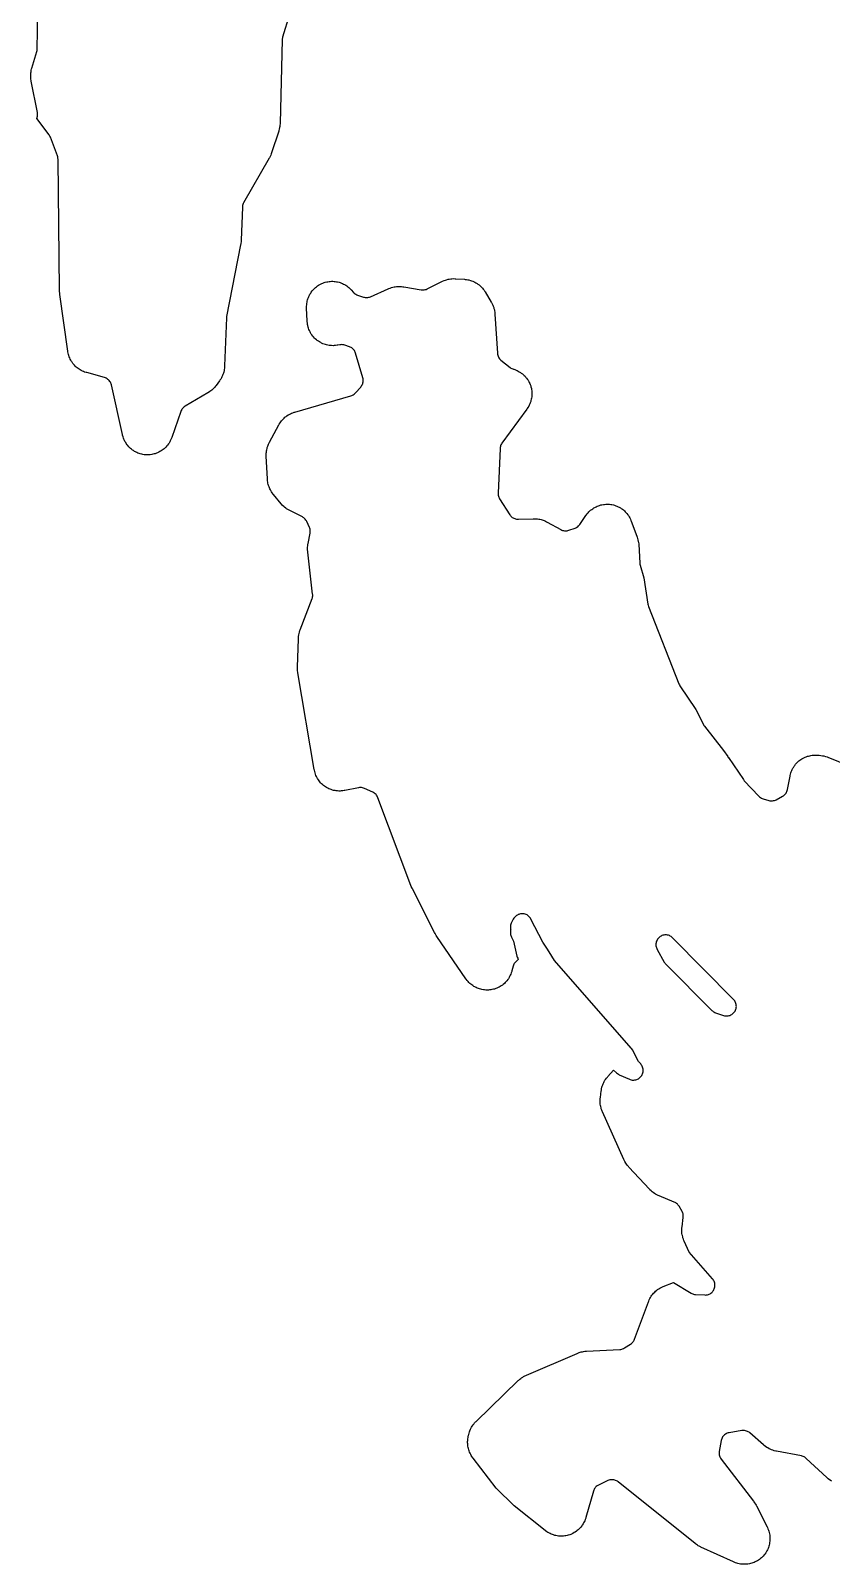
# Model space of a CAD drawing. Header units: millimetres. Extents: x 14 to 182, y 21 to 292.
# Drawn here: x 96.61 to 121.29, y 100.65 to 147.94 of the extents above; entities that cross this region are included whole.
import ezdxf

# ---------------------------------------------------------------- set-up
doc = ezdxf.new("R2010")
doc.units = ezdxf.units.MM
doc.layers.add('CUT', color=7, linetype='CONTINUOUS')

msp = doc.modelspace()

# ---------------------------------------------------------------- linework, layer by layer
at = {"layer": 'CUT'}
for points in [[(105.0278, 149.8441), (104.3779, 147.735), (104.371, 147.7085), (104.3666, 147.6814), (104.3647, 147.6541), (104.3009, 145.0899), (104.2998, 145.0679), (104.2965, 145.0239), (104.2911, 144.9801), (104.2855, 144.9475), (104.2758, 144.9045), (104.264, 144.862), (104.2576, 144.8409), (104.0344, 144.1654), (104.0268, 144.1442), (104.0105, 144.1022), (103.9922, 144.061), (103.9718, 144.0208), (103.9611, 144.001), (103.1766, 142.6295), (103.1634, 142.6037), (103.1528, 142.5767), (103.1448, 142.5488), (103.1396, 142.5202), (103.1372, 142.4913), (103.1006, 141.4753), (103.0996, 141.4574), (103.0969, 141.4219), (103.0928, 141.3865), (103.0873, 141.3512), (103.0842, 141.3337), (102.6493, 139.126), (102.6456, 139.1025), (102.6438, 139.0788), (102.591, 137.599), (102.5896, 137.5767), (102.5858, 137.5321), (102.5798, 137.4877), (102.5736, 137.4548), (102.5632, 137.4112), (102.5538, 137.379), (102.5391, 137.3368), (102.5265, 137.3057), (102.5077, 137.2651), (102.4921, 137.2354), (102.4694, 137.1968), (102.4447, 137.1595), (102.432, 137.1411), (102.3276, 136.9988), (102.3136, 136.9808), (102.2848, 136.9454), (102.2543, 136.9116), (102.2301, 136.8874), (102.1963, 136.8568), (102.1698, 136.8352), (102.1331, 136.8082), (102.095, 136.7831), (102.0757, 136.771), (101.3738, 136.3577), (101.3488, 136.3412), (101.3255, 136.3223), (101.3042, 136.3011), (101.2851, 136.278), (101.2685, 136.253), (101.2544, 136.2265), (101.2431, 136.1987), (100.9598, 135.3934), (100.9518, 135.3725), (100.9349, 135.3312), (100.916, 135.2907), (100.9003, 135.2611), (100.8774, 135.2227), (100.8589, 135.1948), (100.8324, 135.1589), (100.8112, 135.133), (100.7812, 135.0998), (100.7575, 135.0762), (100.7244, 135.0462), (100.6985, 135.025), (100.6625, 134.9984), (100.6346, 134.9799), (100.5962, 134.957), (100.5667, 134.9414), (100.5262, 134.9224), (100.4952, 134.9098), (100.453, 134.8949), (100.4209, 134.8854), (100.3775, 134.8748), (100.3446, 134.8685), (100.3004, 134.8623), (100.267, 134.8593), (100.2224, 134.8575), (100.1889, 134.8578), (100.1443, 134.8605), (100.111, 134.8641), (100.0669, 134.8712), (100.0341, 134.8781), (99.9909, 134.8895), (99.959, 134.8996), (99.9172, 134.9153), (99.8864, 134.9285), (99.8463, 134.9482), (99.817, 134.9645), (99.7791, 134.9881), (99.7516, 135.0071), (99.7161, 135.0344), (99.6906, 135.0561), (99.6581, 135.0867), (99.6349, 135.1108), (99.6055, 135.1445), (99.5848, 135.1708), (99.559, 135.2072), (99.541, 135.2355), (99.5188, 135.2743), (99.5037, 135.3042), (99.4856, 135.345), (99.4735, 135.3762), (99.4595, 135.4187), (99.4476, 135.4617), (99.4422, 135.4834), (99.0998, 137.0162), (99.092, 137.0446), (99.0814, 137.0721), (99.0682, 137.0983), (99.0525, 137.1232), (99.0345, 137.1464), (99.0142, 137.1678), (98.992, 137.187), (98.9679, 137.204), (98.9424, 137.2186), (98.9155, 137.2305), (98.8876, 137.2398), (98.3383, 137.393), (98.3175, 137.3993), (98.2763, 137.413), (98.2358, 137.4286), (98.2061, 137.4417), (98.1673, 137.4612), (98.139, 137.4772), (98.1023, 137.5003), (98.0756, 137.5189), (98.0413, 137.5454), (98.0166, 137.5665), (97.9849, 137.5962), (97.9623, 137.6196), (97.9337, 137.6522), (97.9135, 137.6777), (97.8882, 137.7129), (97.8705, 137.7402), (97.8487, 137.7777), (97.8337, 137.8065), (97.8156, 137.846), (97.8034, 137.8761), (97.7892, 137.9171), (97.7801, 137.9483), (97.7698, 137.9905), (97.7617, 138.0331), (97.7581, 138.0545), (97.5102, 139.8008), (97.507, 139.8299), (97.5015, 139.9027), (97.5002, 139.9319), (97.4551, 143.9712), (97.4537, 143.9973), (97.4501, 144.0231), (97.4442, 144.0485), (97.4361, 144.0732), (97.218, 144.6549), (97.207, 144.6804), (97.1938, 144.7048), (97.1783, 144.7279), (96.8066, 145.2309), (96.8197, 145.2961), (96.8241, 145.3253), (96.8256, 145.3548), (96.8241, 145.3843), (96.8198, 145.4135), (96.6281, 146.3793), (96.6244, 146.4008), (96.618, 146.444), (96.6137, 146.4876), (96.612, 146.5203), (96.6119, 146.564), (96.6135, 146.5967), (96.6177, 146.6402), (96.6224, 146.6727), (96.6308, 146.7156), (96.6412, 146.758), (96.647, 146.7791), (96.8011, 147.2954), (96.8078, 147.3222), (96.812, 147.3496), (96.8136, 147.3773), (96.8282, 148.4842)], [(121.2969, 103.2202), (121.2608, 103.243), (121.2345, 103.2614), (121.2008, 103.2875), (121.1683, 103.3152), (121.1523, 103.3295), (120.5236, 103.9192), (120.5019, 103.9377), (120.4786, 103.954), (120.4538, 103.9681), (120.4278, 103.9797), (120.4008, 103.9888), (120.373, 103.9954), (119.6036, 104.1381), (119.58, 104.1431), (119.533, 104.1545), (119.4866, 104.1683), (119.4525, 104.1806), (119.4079, 104.1994), (119.3753, 104.2152), (119.333, 104.2387), (119.3023, 104.2579), (119.2627, 104.2858), (119.2248, 104.3157), (119.2062, 104.3312), (118.783, 104.7034), (118.7598, 104.7218), (118.7349, 104.7379), (118.7085, 104.7514), (118.6809, 104.7623), (118.6524, 104.7704), (118.6232, 104.7756), (118.5937, 104.778), (118.5641, 104.7774), (118.5346, 104.7739), (118.1431, 104.7073), (118.1134, 104.7007), (118.0845, 104.6911), (118.0567, 104.6786), (118.0303, 104.6634), (118.0056, 104.6455), (117.9828, 104.6253), (117.9622, 104.6028), (117.944, 104.5784), (117.9284, 104.5522), (117.9155, 104.5246), (117.9054, 104.4958), (117.8984, 104.4662), (117.837, 104.1341), (117.8332, 104.1065), (117.832, 104.0786), (117.8334, 104.0507), (117.8373, 104.023), (117.8439, 103.9959), (117.8529, 103.9695), (117.8643, 103.944), (117.8781, 103.9197), (117.8941, 103.8968), (118.8943, 102.5951), (118.9066, 102.5783), (118.9304, 102.5442), (118.9526, 102.509), (118.9731, 102.4728), (118.983, 102.4545), (119.3131, 101.805), (119.3226, 101.7849), (119.3408, 101.7444), (119.3569, 101.703), (119.3674, 101.6715), (119.3794, 101.6287), (119.3867, 101.5963), (119.3944, 101.5526), (119.3985, 101.5196), (119.4019, 101.4753), (119.4027, 101.442), (119.4017, 101.3977), (119.3993, 101.3645), (119.3939, 101.3204), (119.3882, 101.2876), (119.3785, 101.2443), (119.3696, 101.2123), (119.3556, 101.1701), (119.3436, 101.1391), (119.3256, 101.0985), (119.3106, 101.0688), (119.2887, 101.0302), (119.2708, 101.0022), (119.2452, 100.9659), (119.2246, 100.9398), (119.1955, 100.9062), (119.1725, 100.8822), (119.1403, 100.8517), (119.115, 100.8301), (119.0799, 100.8029), (119.0526, 100.7838), (119.015, 100.7603), (118.986, 100.744), (118.9462, 100.7242), (118.9158, 100.7109), (118.8743, 100.6952), (118.8426, 100.6849), (118.7997, 100.6733), (118.7673, 100.6663), (118.7235, 100.659), (118.6904, 100.6551), (118.6461, 100.6522), (118.6129, 100.6516), (118.5685, 100.653), (118.5353, 100.6557), (118.4913, 100.6615), (118.4586, 100.6675), (118.4154, 100.6776), (118.3834, 100.6868), (118.3414, 100.7011), (118.3001, 100.7175), (118.2797, 100.7262), (117.2754, 101.1833), (117.2586, 101.1914), (117.2254, 101.2082), (117.1928, 101.2264), (117.169, 101.2411), (117.1381, 101.2619), (117.108, 101.284), (117.0932, 101.2954), (114.7249, 103.1947), (114.7002, 103.2126), (114.6739, 103.2278), (114.6461, 103.2403), (114.6172, 103.2498), (114.5875, 103.2565), (114.5573, 103.26), (114.5269, 103.2605), (114.4965, 103.2579), (114.4666, 103.2523), (114.4375, 103.2436), (114.4093, 103.2321), (114.1205, 103.096), (114.0954, 103.0827), (114.0717, 103.067), (114.0496, 103.0493), (114.0292, 103.0295), (114.0108, 103.0078), (113.9946, 102.9846), (113.9806, 102.9599), (113.969, 102.9339), (113.9599, 102.907), (113.7292, 102.0999), (113.7226, 102.0788), (113.7084, 102.037), (113.6921, 101.9958), (113.6784, 101.9657), (113.6582, 101.9263), (113.6416, 101.8977), (113.6176, 101.8605), (113.5983, 101.8336), (113.5708, 101.799), (113.5489, 101.7741), (113.5181, 101.7424), (113.4939, 101.7197), (113.4602, 101.6912), (113.4339, 101.671), (113.3975, 101.6459), (113.3693, 101.6285), (113.3306, 101.607), (113.3009, 101.5924), (113.2603, 101.5749), (113.2292, 101.5633), (113.1871, 101.5499), (113.1551, 101.5413), (113.1119, 101.5321), (113.0792, 101.5268), (113.0352, 101.5218), (113.0021, 101.5197), (112.9579, 101.5191), (112.9248, 101.5203), (112.8808, 101.524), (112.8479, 101.5284), (112.8044, 101.5364), (112.7722, 101.544), (112.7297, 101.5563), (112.6984, 101.567), (112.6573, 101.5834), (112.6271, 101.5972), (112.5879, 101.6175), (112.5592, 101.6342), (112.5221, 101.6582), (112.4863, 101.6841), (112.4687, 101.6975), (111.5175, 102.4577), (110.9596, 103.0047), (110.2525, 103.9222), (110.2398, 103.9395), (110.2153, 103.9747), (110.1925, 104.011), (110.1767, 104.039), (110.1575, 104.0773), (110.1444, 104.1067), (110.1289, 104.1466), (110.1187, 104.1771), (110.107, 104.2184), (110.0998, 104.2497), (110.0921, 104.2919), (110.0879, 104.3237), (110.0843, 104.3665), (110.0831, 104.3986), (110.0836, 104.4414), (110.0855, 104.4735), (110.09, 104.5162), (110.0966, 104.5585), (110.1004, 104.5796), (110.1111, 104.6323), (110.1162, 104.6543), (110.1274, 104.6978), (110.1408, 104.7407), (110.1524, 104.7724), (110.1699, 104.8137), (110.1846, 104.8441), (110.2063, 104.8835), (110.2239, 104.9122), (110.2494, 104.9493), (110.2698, 104.976), (110.2988, 105.0104), (110.3295, 105.0432), (110.3453, 105.0593), (111.645, 106.3174), (111.66, 106.3313), (111.6907, 106.3584), (111.7226, 106.3841), (111.7474, 106.4022), (111.7815, 106.4249), (111.8078, 106.4407), (111.8438, 106.4602), (111.8806, 106.478), (111.8993, 106.4865), (113.4632, 107.1568), (113.4816, 107.1642), (113.5188, 107.1782), (113.5565, 107.1906), (113.5852, 107.1986), (113.6239, 107.2076), (113.6532, 107.2131), (113.6925, 107.2186), (113.732, 107.2224), (113.7518, 107.2239), (114.7716, 107.2765), (114.8019, 107.2797), (114.8318, 107.2858), (114.8609, 107.295), (114.8889, 107.3071), (114.9155, 107.322), (115.1072, 107.4423), (115.1303, 107.4583), (115.1518, 107.4764), (115.1715, 107.4965), (115.1892, 107.5183), (115.2048, 107.5417), (115.2182, 107.5664), (115.2291, 107.5923), (115.6551, 108.7438), (115.6638, 108.7656), (115.6822, 108.8085), (115.703, 108.8505), (115.7201, 108.8811), (115.7451, 108.9207), (115.7653, 108.9494), (115.7943, 108.9862), (115.8173, 109.0126), (115.85, 109.0462), (115.8757, 109.07), (115.9116, 109.1001), (115.9397, 109.1211), (115.9785, 109.1472), (116.0086, 109.1653), (116.05, 109.1872), (116.0924, 109.2069), (116.1139, 109.2163), (116.4268, 109.3425), (116.9691, 109.0138), (116.995, 108.9998), (117.0222, 108.9884), (117.0503, 108.9798), (117.0791, 108.9739), (117.1084, 108.9708), (117.3906, 108.9556), (117.4198, 108.9554), (117.449, 108.9581), (117.4778, 108.9636), (117.5058, 108.972), (117.533, 108.983), (117.5589, 108.9965), (117.5834, 109.0126), (117.6062, 109.031), (117.6271, 109.0515), (117.6459, 109.0739), (117.6624, 109.0981), (117.6765, 109.1238), (117.688, 109.1507), (117.6969, 109.1786), (117.7029, 109.2072), (117.7062, 109.2363), (117.7066, 109.2656), (117.7042, 109.2948), (117.6989, 109.3236), (117.6908, 109.3517), (117.68, 109.3789), (117.6667, 109.405), (117.6508, 109.4296), (117.6327, 109.4526), (116.9104, 110.2788), (116.7577, 110.6193), (116.7497, 110.6383), (116.7346, 110.6765), (116.7212, 110.7155), (116.7126, 110.7451), (116.7029, 110.7851), (116.697, 110.8153), (116.6909, 110.856), (116.6878, 110.8867), (116.6855, 110.9278), (116.6852, 110.9587), (116.6867, 110.9998), (116.69, 111.0408), (116.6922, 111.0613), (116.7286, 111.3455), (116.7308, 111.3729), (116.7306, 111.4005), (116.7277, 111.4279), (116.7224, 111.4549), (116.7146, 111.4814), (116.7045, 111.507), (116.692, 111.5315), (116.6006, 111.6928), (116.5853, 111.717), (116.5678, 111.7396), (116.5482, 111.7605), (116.5267, 111.7794), (116.5035, 111.7961), (116.4788, 111.8106), (116.4529, 111.8227), (115.9833, 112.0142), (115.961, 112.024), (115.9171, 112.0448), (115.8743, 112.0679), (115.8432, 112.0869), (115.8032, 112.1145), (115.7744, 112.1368), (115.7375, 112.1685), (115.7025, 112.2022), (115.6854, 112.2196), (115.0534, 112.8968), (115.037, 112.9153), (115.0053, 112.9533), (114.9757, 112.993), (114.9552, 113.0239), (114.9302, 113.0666), (114.9075, 113.1105), (114.8968, 113.1328), (114.2399, 114.6011), (114.2319, 114.6201), (114.2168, 114.6584), (114.2035, 114.6974), (114.1949, 114.7271), (114.1852, 114.7672), (114.1793, 114.7975), (114.1733, 114.8383), (114.1702, 114.869), (114.168, 114.9102), (114.1677, 114.9411), (114.1693, 114.9823), (114.1727, 115.0233), (114.1749, 115.0438), (114.2015, 115.248), (114.2049, 115.2703), (114.2129, 115.3145), (114.2232, 115.3583), (114.2324, 115.3907), (114.247, 115.4332), (114.2595, 115.4645), (114.2782, 115.5054), (114.2937, 115.5353), (114.3164, 115.5741), (114.3349, 115.6023), (114.3613, 115.6387), (114.3896, 115.6737), (114.4042, 115.6908), (114.5844, 115.8925), (114.6746, 115.8057), (114.7004, 115.7835), (114.7286, 115.7644), (114.7588, 115.7486), (115.0689, 115.6079), (115.0959, 115.5972), (115.1239, 115.5891), (115.1525, 115.5838), (115.1815, 115.5813), (115.2106, 115.5817), (115.2396, 115.5848), (115.2681, 115.5907), (115.2959, 115.5994), (115.3227, 115.6107), (115.3483, 115.6246), (115.3724, 115.6409), (115.3949, 115.6594), (115.4154, 115.68), (115.4338, 115.7025), (115.45, 115.7268), (115.4638, 115.7524), (115.475, 115.7793), (115.4835, 115.8071), (115.4893, 115.8356), (115.4923, 115.8646), (115.4925, 115.8937), (115.4899, 115.9227), (115.4845, 115.9513), (115.4763, 115.9792), (115.4655, 116.0062), (115.4521, 116.0321), (115.4362, 116.0565), (115.4181, 116.0793), (115.3503, 116.1563), (115.1635, 116.5112), (115.1454, 116.5411), (115.1241, 116.5687), (112.7652, 119.2724), (112.5985, 119.5312), (112.5249, 119.6454), (112.5203, 119.6527), (112.404, 119.8332), (112.0348, 120.5471), (112.02, 120.5726), (112.0027, 120.5966), (111.9832, 120.6187), (111.9615, 120.6388), (111.938, 120.6567), (111.9129, 120.6722), (111.8863, 120.6851), (111.8587, 120.6954), (111.8301, 120.7029), (111.8009, 120.7075), (111.7715, 120.7093), (111.742, 120.7081), (111.7127, 120.7041), (111.684, 120.6972), (111.6561, 120.6875), (111.6425, 120.682), (111.6153, 120.6694), (111.5894, 120.6542), (111.5652, 120.6364), (111.543, 120.6163), (111.5228, 120.5941), (111.5049, 120.5699), (111.4896, 120.5441), (111.4363, 120.4434), (111.4234, 120.4156), (111.4133, 120.3866), (111.4063, 120.3567), (111.4024, 120.3263), (111.4016, 120.2957), (111.4039, 120.2651), (111.4093, 120.2349), (111.4108, 120.2284), (111.4082, 120.2086), (111.4032, 120.1503), (111.4021, 120.1231), (111.4035, 120.0958), (111.4074, 120.0688), (111.4137, 120.0422), (111.4224, 120.0164), (111.4334, 119.9914), (111.4952, 119.8668), (111.604, 119.4005), (111.6132, 119.3693), (111.6256, 119.3391), (111.6413, 119.3106), (111.6455, 119.3037), (111.5764, 119.2412), (111.5562, 119.2211), (111.5381, 119.1992), (111.522, 119.1757), (111.5083, 119.1507), (111.497, 119.1246), (111.4883, 119.0975), (111.4475, 118.9475), (111.4411, 118.9262), (111.4273, 118.884), (111.4115, 118.8424), (111.3981, 118.8119), (111.3782, 118.7721), (111.3618, 118.7431), (111.3381, 118.7055), (111.319, 118.6782), (111.2917, 118.6431), (111.27, 118.6179), (111.2393, 118.5856), (111.2152, 118.5627), (111.1815, 118.5336), (111.1553, 118.5131), (111.1189, 118.4875), (111.0907, 118.4697), (111.052, 118.4479), (111.0222, 118.4329), (110.9815, 118.415), (110.9504, 118.4031), (110.9081, 118.3893), (110.876, 118.3805), (110.8326, 118.3709), (110.7997, 118.3653), (110.7556, 118.36), (110.7224, 118.3577), (110.6779, 118.3569), (110.6446, 118.3579), (110.6003, 118.3614), (110.5672, 118.3657), (110.5235, 118.3735), (110.491, 118.381), (110.4482, 118.3932), (110.4167, 118.4039), (110.3753, 118.4202), (110.345, 118.434), (110.3054, 118.4543), (110.2766, 118.471), (110.2392, 118.4951), (110.2122, 118.5145), (110.1774, 118.5422), (110.1524, 118.5643), (110.1205, 118.5953), (110.0978, 118.6196), (110.0691, 118.6536), (110.0422, 118.689), (110.0291, 118.707), (109.1323, 120.0134), (109.1163, 120.0384), (109.0784, 120.1022), (109.0641, 120.1283), (108.3805, 121.4756), (108.3698, 121.4981), (108.3448, 121.5551), (108.3354, 121.5781), (107.3193, 124.2869), (107.3077, 124.3137), (107.2936, 124.3394), (107.277, 124.3635), (107.2581, 124.3859), (107.2371, 124.4063), (107.2143, 124.4246), (107.1897, 124.4406), (107.1637, 124.4541), (106.9032, 124.5738), (106.874, 124.5855), (106.8436, 124.594), (106.8126, 124.5992), (106.7812, 124.6012), (106.7497, 124.5999), (106.7186, 124.5953), (106.2986, 124.5105), (106.2764, 124.5066), (106.2319, 124.4999), (106.1871, 124.4955), (106.1534, 124.4938), (106.1084, 124.4939), (106.0747, 124.4956), (106.0299, 124.5001), (105.9965, 124.5052), (105.9524, 124.5142), (105.9197, 124.5226), (105.8767, 124.536), (105.8451, 124.5476), (105.8036, 124.5652), (105.7732, 124.5799), (105.7338, 124.6016), (105.705, 124.6193), (105.6679, 124.6448), (105.6411, 124.6652), (105.6067, 124.6943), (105.5821, 124.7174), (105.5508, 124.7497), (105.5286, 124.7751), (105.5006, 124.8105), (105.4811, 124.838), (105.4568, 124.8759), (105.4401, 124.9052), (105.4198, 124.9454), (105.4061, 124.9762), (105.3899, 125.0183), (105.3794, 125.0503), (105.3674, 125.0937), (105.3577, 125.1377), (105.3534, 125.1598), (104.8494, 128.1356), (104.8461, 128.158), (104.8408, 128.2029), (104.8378, 128.248), (104.837, 128.2932), (104.8372, 128.3158), (104.8663, 129.1885), (104.8678, 129.2132), (104.8722, 129.2624), (104.8793, 129.3114), (104.8866, 129.3477), (104.899, 129.3956), (104.914, 129.4427), (104.9221, 129.4661), (105.2872, 130.4262), (105.2961, 130.4535), (105.3024, 130.4816), (105.3059, 130.5102), (105.3067, 130.5389), (105.3048, 130.5676), (105.1539, 131.8579), (105.1518, 131.881), (105.1487, 131.9273), (105.1481, 131.9737), (105.1495, 132.0084), (105.1536, 132.0547), (105.1602, 132.1006), (105.1641, 132.1235), (105.2264, 132.442), (105.2307, 132.4726), (105.2319, 132.5035), (105.2299, 132.5344), (105.2248, 132.5649), (105.2165, 132.5947), (105.2051, 132.6235), (105.1254, 132.7994), (105.1121, 132.8252), (105.0964, 132.8496), (105.0785, 132.8724), (105.0584, 132.8933), (105.0364, 132.9122), (105.0127, 132.9289), (104.9875, 132.9432), (104.6012, 133.1383), (104.5809, 133.1492), (104.5409, 133.1721), (104.5022, 133.197), (104.4741, 133.2171), (104.4381, 133.2458), (104.4122, 133.2686), (104.3793, 133.3009), (104.3481, 133.3348), (104.3329, 133.3521), (104.0984, 133.6345), (104.0856, 133.6507), (104.0607, 133.6836), (104.0373, 133.7176), (104.021, 133.7439), (104.0009, 133.78), (103.987, 133.8077), (103.9703, 133.8454), (103.9591, 133.8742), (103.9458, 133.9133), (103.9373, 133.9431), (103.9277, 133.9832), (103.9219, 134.0136), (103.9161, 134.0545), (103.9121, 134.0956), (103.9106, 134.1162), (103.8754, 134.8132), (103.8749, 134.8337), (103.8747, 134.8747), (103.8763, 134.9156), (103.879, 134.9462), (103.8844, 134.9868), (103.8898, 135.017), (103.8988, 135.057), (103.907, 135.0866), (103.9196, 135.1255), (103.9304, 135.1543), (103.9466, 135.1919), (103.9644, 135.2288), (103.9737, 135.247), (104.2643, 135.7839), (104.2754, 135.8032), (104.2985, 135.8413), (104.3235, 135.8782), (104.3435, 135.9048), (104.372, 135.9391), (104.3946, 135.9636), (104.4264, 135.9949), (104.4513, 136.0171), (104.4859, 136.045), (104.5129, 136.0646), (104.5502, 136.089), (104.5789, 136.1059), (104.6184, 136.1265), (104.6488, 136.1404), (104.6901, 136.157), (104.7322, 136.1715), (104.7534, 136.1783), (106.483, 136.6802), (106.5092, 136.6892), (106.5345, 136.7005), (106.5586, 136.7141), (106.5813, 136.7298), (106.6025, 136.7476), (106.622, 136.7673), (106.7853, 136.9481), (106.8046, 136.9718), (106.8214, 136.9973), (106.8355, 137.0244), (106.8468, 137.0528), (106.8551, 137.0821), (106.8604, 137.1122), (106.8626, 137.1427), (106.8617, 137.1732), (106.8577, 137.2035), (106.8507, 137.2332), (106.629, 137.9932), (106.6196, 138.0204), (106.6077, 138.0466), (106.5932, 138.0716), (106.5765, 138.095), (106.5576, 138.1168), (106.5367, 138.1366), (106.514, 138.1543), (106.4896, 138.1698), (106.464, 138.1828), (106.4372, 138.1933), (106.2962, 138.241), (106.2666, 138.2494), (106.2364, 138.2547), (106.2058, 138.2568), (106.1751, 138.2558), (106.1447, 138.2517), (106.0799, 138.2396), (106.0575, 138.2359), (106.0126, 138.2298), (105.9674, 138.226), (105.9334, 138.2248), (105.8881, 138.2256), (105.8542, 138.2278), (105.8091, 138.2331), (105.7756, 138.2388), (105.7313, 138.2486), (105.6986, 138.2576), (105.6555, 138.2718), (105.6238, 138.2841), (105.5824, 138.3026), (105.5521, 138.318), (105.5127, 138.3405), (105.4841, 138.3589), (105.4472, 138.3853), (105.4206, 138.4064), (105.3866, 138.4364), (105.3623, 138.4602), (105.3314, 138.4934), (105.3096, 138.5195), (105.2823, 138.5557), (105.2632, 138.5838), (105.2396, 138.6225), (105.2235, 138.6524), (105.204, 138.6934), (105.1909, 138.7248), (105.1756, 138.7675), (105.1658, 138.8), (105.1548, 138.844), (105.1483, 138.8774), (105.1419, 138.9223), (105.1377, 138.9674), (105.1362, 138.99), (105.12, 139.3785), (105.1196, 139.4004), (105.12, 139.4444), (105.1224, 139.4882), (105.1259, 139.521), (105.1326, 139.5644), (105.1392, 139.5966), (105.1502, 139.6392), (105.1599, 139.6706), (105.175, 139.7119), (105.1877, 139.7423), (105.2067, 139.7819), (105.2224, 139.8109), (105.2451, 139.8484), (105.2636, 139.8757), (105.2899, 139.9109), (105.3109, 139.9363), (105.3405, 139.9687), (105.3639, 139.9919), (105.3965, 140.0213), (105.422, 140.0421), (105.4574, 140.0682), (105.4848, 140.0864), (105.5226, 140.1089), (105.5516, 140.1244), (105.5914, 140.1431), (105.6218, 140.1557), (105.6632, 140.1704), (105.6947, 140.1799), (105.7374, 140.1905), (105.7697, 140.1969), (105.8131, 140.2034), (105.8459, 140.2066), (105.8898, 140.2087), (105.9227, 140.2087), (105.9666, 140.2066), (105.9994, 140.2034), (106.0428, 140.197), (106.0751, 140.1906), (106.1178, 140.18), (106.1493, 140.1705), (106.1907, 140.1557), (106.2211, 140.1432), (106.2609, 140.1245), (106.29, 140.1091), (106.3277, 140.0866), (106.3552, 140.0684), (106.3905, 140.0423), (106.4161, 140.0215), (106.4487, 139.9921), (106.4799, 139.9612), (106.4951, 139.9453), (106.5672, 139.8665), (106.5885, 139.8454), (106.6118, 139.8265), (106.6368, 139.8101), (106.6634, 139.7963), (106.6912, 139.7851), (106.869, 139.7241), (106.896, 139.7162), (106.9236, 139.7109), (106.9516, 139.7082), (106.9797, 139.7082), (107.0077, 139.7107), (107.0354, 139.7159), (107.0624, 139.7236), (107.0886, 139.7339), (107.6374, 139.9786), (107.6577, 139.9871), (107.6988, 140.003), (107.7407, 140.0169), (107.7725, 140.0258), (107.8155, 140.0356), (107.848, 140.0413), (107.8918, 140.0468), (107.9247, 140.0494), (107.9688, 140.0506), (108.0019, 140.0498), (108.0458, 140.0467), (108.0896, 140.0414), (108.1114, 140.0383), (108.6489, 139.9466), (108.6804, 139.9429), (108.7121, 139.9426), (108.7436, 139.9456), (108.7747, 139.9519), (108.8049, 139.9615), (108.834, 139.9742), (109.289, 140.2027), (109.3107, 140.2129), (109.3547, 140.2321), (109.3997, 140.249), (109.434, 140.2598), (109.4806, 140.2718), (109.5158, 140.2789), (109.5634, 140.2858), (109.5992, 140.2891), (109.6472, 140.2909), (109.6952, 140.2902), (109.7192, 140.2892), (109.986, 140.2708), (110.0076, 140.2688), (110.0505, 140.2637), (110.0931, 140.2566), (110.1248, 140.2498), (110.1666, 140.2386), (110.1974, 140.2288), (110.2379, 140.2137), (110.2677, 140.2009), (110.3065, 140.182), (110.3349, 140.1664), (110.3718, 140.1438), (110.3986, 140.1256), (110.4331, 140.0996), (110.458, 140.0789), (110.4899, 140.0497), (110.5127, 140.0267), (110.5416, 139.9945), (110.5621, 139.9695), (110.5878, 139.9347), (110.6118, 139.8988), (110.6234, 139.8805), (110.8091, 139.5712), (110.8198, 139.5524), (110.8402, 139.5145), (110.8587, 139.4756), (110.8712, 139.4458), (110.8859, 139.4053), (110.8955, 139.3744), (110.9063, 139.3327), (110.9129, 139.3011), (110.9196, 139.2585), (110.9244, 139.2157), (110.9262, 139.1942), (111.0002, 137.993), (111.0037, 137.9621), (111.0104, 137.9317), (111.0202, 137.9022), (111.033, 137.8738), (111.0487, 137.8469), (111.0671, 137.8218), (111.088, 137.7988), (111.1112, 137.778), (111.3904, 137.5526), (111.4157, 137.5343), (111.4427, 137.5187), (111.4712, 137.506), (111.5009, 137.4964), (111.503, 137.4958), (111.5341, 137.4858), (111.5749, 137.4704), (111.6049, 137.4575), (111.6441, 137.4382), (111.6727, 137.4224), (111.7098, 137.3994), (111.7367, 137.3809), (111.7714, 137.3545), (111.7964, 137.3335), (111.8284, 137.3038), (111.8513, 137.2804), (111.8803, 137.2478), (111.9007, 137.2223), (111.9264, 137.187), (111.9443, 137.1597), (111.9665, 137.1221), (111.9817, 137.0931), (112, 137.0536), (112.0124, 137.0233), (112.0268, 136.9821), (112.0361, 136.9508), (112.0465, 136.9084), (112.0528, 136.8763), (112.0591, 136.8332), (112.0622, 136.8006), (112.0642, 136.757), (112.0641, 136.7244), (112.062, 136.6808), (112.0587, 136.6482), (112.0523, 136.6051), (112.046, 136.573), (112.0354, 136.5307), (112.026, 136.4994), (112.0114, 136.4583), (111.999, 136.428), (111.9804, 136.3885), (111.9652, 136.3596), (111.9429, 136.3221), (111.9189, 136.2857), (111.9064, 136.2678), (111.141, 135.2231), (111.1248, 135.1986), (111.1111, 135.1726), (111.1, 135.1454), (111.0916, 135.1172), (111.086, 135.0883), (111.0833, 135.0591), (111.0223, 133.6791), (111.0225, 133.6485), (111.0259, 133.618), (111.0323, 133.5881), (111.0417, 133.559), (111.0541, 133.531), (111.0692, 133.5043), (111.3831, 133.0131), (111.3994, 132.99), (111.4178, 132.9686), (111.4382, 132.9489), (111.4603, 132.9313), (111.484, 132.9159), (111.509, 132.9027), (111.5352, 132.892), (111.5622, 132.8838), (111.5899, 132.8781), (111.6181, 132.8751), (111.6463, 132.8748), (112.1064, 132.8908), (112.1267, 132.8911), (112.1672, 132.8907), (112.2077, 132.8884), (112.2379, 132.8854), (112.278, 132.8795), (112.3078, 132.8738), (112.3473, 132.8643), (112.3764, 132.8559), (112.4149, 132.8429), (112.4432, 132.8319), (112.4803, 132.8155), (112.5165, 132.7975), (112.5345, 132.7881), (112.9585, 132.5531), (112.9838, 132.5407), (113.0101, 132.5306), (113.0372, 132.5231), (113.0649, 132.5181), (113.0929, 132.5157), (113.121, 132.516), (113.149, 132.5189), (113.1766, 132.5245), (113.2036, 132.5326), (113.3934, 132.5994), (113.4227, 132.6115), (113.4505, 132.6266), (113.4766, 132.6445), (113.5006, 132.6651), (113.5224, 132.6881), (113.5416, 132.7133), (113.727, 132.9852), (113.74, 133.0033), (113.767, 133.0389), (113.7957, 133.0731), (113.8184, 133.0977), (113.8504, 133.1289), (113.8754, 133.151), (113.9103, 133.1789), (113.9374, 133.1985), (113.9749, 133.2228), (114.0039, 133.2395), (114.0435, 133.26), (114.074, 133.2738), (114.1155, 133.2902), (114.1472, 133.301), (114.1902, 133.3132), (114.2228, 133.3207), (114.2667, 133.3286), (114.2999, 133.3329), (114.3444, 133.3364), (114.3778, 133.3374), (114.4225, 133.3365), (114.4559, 133.3341), (114.5002, 133.3288), (114.5332, 133.3231), (114.5767, 133.3134), (114.609, 133.3045), (114.6514, 133.2905), (114.6826, 133.2785), (114.7234, 133.2604), (114.7533, 133.2453), (114.7921, 133.2232), (114.8203, 133.2053), (114.8568, 133.1794), (114.8831, 133.1588), (114.9167, 133.1295), (114.9409, 133.1063), (114.9715, 133.0738), (114.9932, 133.0483), (115.0205, 133.013), (115.0395, 132.9855), (115.0631, 132.9476), (115.0794, 132.9184), (115.0991, 132.8783), (115.1169, 132.8373), (115.1252, 132.8166), (115.3012, 132.3472), (115.3088, 132.3251), (115.3229, 132.2806), (115.3346, 132.2354), (115.344, 132.1897), (115.3482, 132.1667), (115.3578, 132.1034), (115.3881, 131.5229), (115.3921, 131.4876), (115.4002, 131.4529), (115.5155, 131.0662), (115.6391, 130.2528), (115.646, 130.22), (115.6565, 130.1882), (116.5963, 127.794), (116.6101, 127.7638), (116.6272, 127.7353), (117.12, 127.0077), (117.3511, 126.5448), (117.3661, 126.5182), (117.3838, 126.4933), (117.9746, 125.7424), (118.1024, 125.5534), (118.119, 125.5311), (118.1229, 125.5268), (118.5825, 124.8481), (118.5969, 124.8287), (118.6127, 124.8105), (119.0618, 124.3344), (119.0851, 124.3122), (119.1106, 124.2927), (119.138, 124.276), (119.1671, 124.2623), (119.1975, 124.2518), (119.3697, 124.2025), (119.398, 124.1959), (119.4267, 124.192), (119.4557, 124.191), (119.4847, 124.1927), (119.5133, 124.1972), (119.5414, 124.2045), (119.5687, 124.2144), (119.5948, 124.227), (119.7905, 124.3326), (119.8157, 124.3479), (119.8393, 124.3655), (119.861, 124.3854), (119.8807, 124.4073), (119.8982, 124.4311), (119.9132, 124.4565), (119.9257, 124.4832), (119.9355, 124.511), (119.9425, 124.5396), (120.0226, 124.9537), (120.0272, 124.9746), (120.0373, 125.0161), (120.0493, 125.057), (120.0598, 125.0873), (120.0757, 125.1269), (120.089, 125.156), (120.1085, 125.1939), (120.1245, 125.2216), (120.1476, 125.2576), (120.1661, 125.2836), (120.1925, 125.3172), (120.2134, 125.3414), (120.2428, 125.3723), (120.266, 125.3944), (120.2982, 125.4224), (120.3233, 125.4422), (120.3581, 125.467), (120.3849, 125.4843), (120.4219, 125.5058), (120.4503, 125.5205), (120.4891, 125.5383), (120.5187, 125.5502), (120.5591, 125.5643), (120.5897, 125.5734), (120.6312, 125.5835), (120.6626, 125.5897), (120.7048, 125.5959), (120.7366, 125.599), (120.7793, 125.6012), (120.822, 125.6013), (120.8433, 125.6009), (120.8985, 125.5984), (120.9241, 125.5966), (120.9753, 125.5914), (121.026, 125.5832), (121.0636, 125.575), (121.1131, 125.5611), (121.1617, 125.5445), (121.1858, 125.5355), (122.7283, 124.9064)]]:
    msp.add_lwpolyline(points, dxfattribs=at)
msp.add_lwpolyline([(117.652, 117.6964), (117.675, 117.6819), (117.6992, 117.6695), (117.7244, 117.6594), (117.9678, 117.5746), (117.9964, 117.5662), (118.0257, 117.5607), (118.0554, 117.5581), (118.0852, 117.5585), (118.1149, 117.5618), (118.144, 117.5681), (118.1724, 117.5772), (118.1998, 117.5891), (118.2258, 117.6037), (118.2503, 117.6208), (118.2729, 117.6402), (118.2935, 117.6618), (118.3119, 117.6853), (118.3278, 117.7105), (118.3412, 117.7372), (118.3518, 117.7651), (118.3596, 117.7938), (118.3645, 117.8233), (118.3665, 117.853), (118.3655, 117.8829), (118.3615, 117.9124), (118.3546, 117.9414), (118.3449, 117.9696), (118.3324, 117.9967), (118.3173, 118.0225), (118.2997, 118.0466), (118.2799, 118.0688), (116.4011, 119.9693), (116.3791, 119.9894), (116.3554, 120.0072), (116.3299, 120.0226), (116.3031, 120.0354), (116.2751, 120.0454), (116.2463, 120.0527), (116.2169, 120.057), (116.1872, 120.0584), (116.1575, 120.0569), (116.1281, 120.0525), (116.0993, 120.0451), (116.0714, 120.035), (116.0446, 120.0221), (116.0192, 120.0066), (115.9955, 119.9888), (115.9736, 119.9686), (115.9539, 119.9464), (115.9364, 119.9223), (115.9215, 119.8967), (115.9091, 119.8696), (115.8994, 119.8415), (115.8926, 119.8126), (115.8887, 119.7831), (115.8878, 119.7534), (115.8897, 119.7238), (115.8946, 119.6944), (115.9024, 119.6658), (115.913, 119.638), (115.9262, 119.6114), (116.1457, 119.2211), (116.16, 119.1982), (116.1763, 119.1767), (116.1944, 119.1567), (117.6104, 117.7313), (117.6304, 117.7129)], close=True, dxfattribs=at)

doc.saveas('drawing.dxf')
